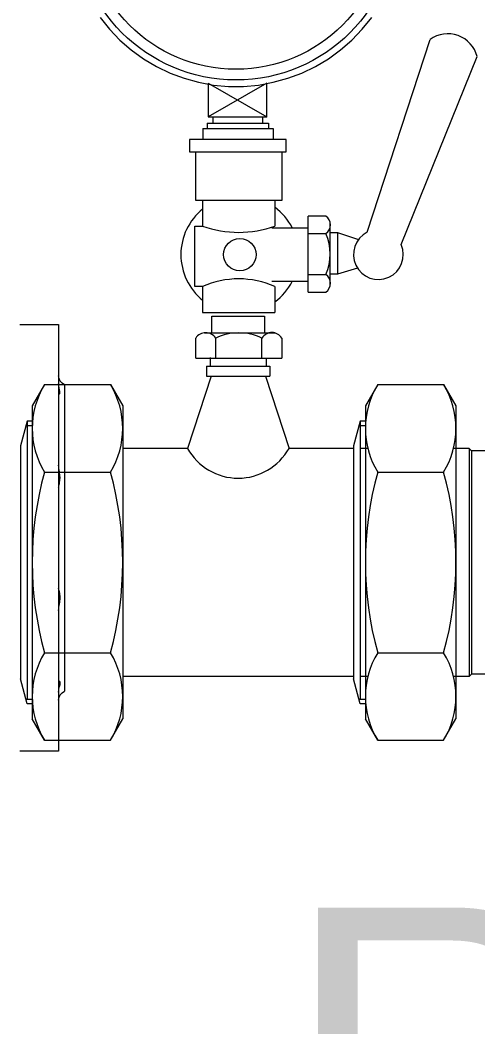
# Model space of a CAD drawing. Extents: x 2569 to 19597, y 1825 to 16548.
# Drawn here: x 17004.6 to 17193.3, y 14961.9 to 15377.1 of the extents above; entities that cross this region are included whole.
import ezdxf

# ---------------------------------------------------------------- set-up
doc = ezdxf.new("R2010")
doc.units = 0
doc.layers.add('SAN-MC-TEXT', color=7, linetype='Continuous', lineweight=5)
doc.layers.add('SAN-MC-VALVE', color=7, linetype='Continuous', lineweight=5)
doc.styles.get("Standard").update_dxf_attribs({"font": 'arial.ttf'})

# ---------------------------------------------------------------- blocks, each defined once
blk = doc.blocks.new('aaaqww')
at = {"color": 7, "linetype": 'Continuous', "lineweight": 5}
for p, q in [((-386642.61, 108727.11), (-386642.61, 108837.11)), ((-386639.61, 108727.11), (-386639.61, 108806.11)), ((-386642.61, 108617.11), (-386642.61, 108727.11)), ((-386639.61, 108648.11), (-386639.61, 108727.11))]:
    blk.add_line(p, q, dxfattribs=at)
for centre, start, end in [((-386637.61, 108810.69), 180, 246.4218), ((-386637.61, 108643.53), 113.5782, 180)]:
    blk.add_arc(centre, 5, start, end, dxfattribs=at)
for points in [[(-386642.61, 108837.11), (-386662.61, 108837.11)], [(-386662.61, 108617.11), (-386642.61, 108617.11)]]:
    blk.add_open_spline(points, degree=1, dxfattribs=at)
for points, knots in [([(-386642.61, 108806.55), (-386642.61, 108806.01), (-386642.55, 108805.5), (-386642.39, 108804.55), (-386642.28, 108804.11), (-386642.06, 108803.31), (-386641.96, 108802.95), (-386641.81, 108802.3), (-386641.77, 108802.03), (-386641.77, 108801.7), (-386641.78, 108801.6), (-386641.82, 108801.43), (-386641.85, 108801.36), (-386641.92, 108801.25), (-386641.97, 108801.21), (-386642.06, 108801.15), (-386642.12, 108801.13), (-386642.28, 108801.13), (-386642.39, 108801.18), (-386642.55, 108801.39), (-386642.61, 108801.55), (-386642.61, 108801.77)], [0, 0, 0, 0, 0.125, 0.125, 0.25, 0.25, 0.375, 0.375, 0.5, 0.5, 0.5625, 0.5625, 0.625, 0.625, 0.6875, 0.6875, 0.75, 0.75, 0.875, 0.875, 1, 1, 1, 1]), ([(-386642.61, 108764.49), (-386642.61, 108763.95), (-386642.55, 108763.4), (-386642.4, 108762.28), (-386642.29, 108761.71), (-386642.09, 108760.58), (-386642, 108760.02), (-386641.85, 108758.89), (-386641.81, 108758.34), (-386641.81, 108757.29), (-386641.86, 108756.77), (-386642, 108755.82), (-386642.09, 108755.38), (-386642.3, 108754.56), (-386642.4, 108754.19), (-386642.51, 108753.7), (-386642.55, 108753.55), (-386642.6, 108753.27), (-386642.61, 108753.14), (-386642.61, 108753.02)], [0, 0, 0, 0, 0.125, 0.125, 0.25, 0.25, 0.375, 0.375, 0.5, 0.5, 0.625, 0.625, 0.75, 0.75, 0.875, 0.875, 0.9375, 0.9375, 1, 1, 1, 1]), ([(-386642.61, 108700.9), (-386642.61, 108700.66), (-386642.56, 108700.37), (-386642.41, 108699.72), (-386642.32, 108699.36), (-386642.13, 108698.55), (-386642.04, 108698.12), (-386641.91, 108697.18), (-386641.88, 108696.68), (-386641.88, 108695.91), (-386641.89, 108695.65), (-386641.92, 108695.11), (-386641.95, 108694.84), (-386642.04, 108694.01), (-386642.13, 108693.46), (-386642.27, 108692.63), (-386642.32, 108692.34), (-386642.41, 108691.79), (-386642.45, 108691.51), (-386642.56, 108690.69), (-386642.61, 108690.15), (-386642.61, 108689.62)], [0, 0, 0, 0, 0.125, 0.125, 0.25, 0.25, 0.375, 0.375, 0.5, 0.5, 0.5625, 0.5625, 0.625, 0.625, 0.75, 0.75, 0.8125, 0.8125, 0.875, 0.875, 1, 1, 1, 1]), ([(-386642.29, 108652.77), (-386642.17, 108652.75), (-386641.89, 108652.69), (-386641.91, 108651.56), (-386642.43, 108649.85), (-386642.55, 108648.41), (-386642.61, 108647.72)], [0, 0, 0, 0, 0.212079, 0.509183, 0.764767, 1, 1, 1, 1])]:
    blk.add_open_spline(points, degree=3, knots=knots, dxfattribs=at)

msp = doc.modelspace()

# ---------------------------------------------------------------- linework, layer by layer
at = {"layer": 'SAN-MC-VALVE', "lineweight": 5}
for p, q in [((17147.71761, 15289.61524), (17173.63421, 15369.14343)), ((17161.68618, 15284.53109), (17192.95264, 15362.11209)), ((17082.17165, 15351.1238), (17082.17165, 15337.2998)), ((17082.17165, 15351.1238), (17106.36365, 15337.2998)), ((17106.30672, 15351.1238), (17082.17165, 15337.2998)), ((17106.27993, 15337.14433), (17106.30672, 15351.1238)), ((17082.1574, 15337.2998), (17106.36365, 15337.2998)), ((17084.07548, 15337.2998), (17084.07548, 15334.57783)), ((17104.47593, 15337.35703), (17104.47593, 15334.57783)), ((17079.92783, 15332.3647), (17108.87183, 15332.3647)), ((17079.92783, 15332.3647), (17079.92783, 15327.851)), ((17081.63027, 15334.57783), (17081.63027, 15332.3647)), ((17081.63027, 15334.57783), (17106.92114, 15334.57783)), ((17106.92114, 15334.57783), (17106.92114, 15332.3647)), ((17108.87183, 15332.3647), (17108.87183, 15327.851)), ((17079.79064, 15302.81027), (17079.79064, 15292.17236)), ((17109.63138, 15302.81027), (17109.63138, 15292.17236)), ((17123.28788, 15264.92402), (17123.28788, 15296.26082)), ((17123.28788, 15289.05372), (17130.5985, 15289.05372)), ((17135.49256, 15289.53424), (17144.09678, 15286.6301)), ((17143.68618, 15274.75098), (17135.49256, 15272.29727)), ((17123.28788, 15272.21683), (17130.5985, 15272.21683)), ((17079.79064, 15267.19304), (17079.79064, 15256.55514)), ((17109.63138, 15267.19304), (17109.63138, 15256.55514)), ((17079.79064, 15256.55514), (17109.63138, 15256.55514)), ((17085.22147, 15237.70955), (17085.22147, 15245.99249)), ((17104.29766, 15237.70955), (17104.29766, 15245.99249)), ((17076.95871, 15237.70955), (17112.46331, 15237.70955)), ((17082.96235, 15237.98432), (17082.96235, 15234.62556)), ((17106.07605, 15237.77439), (17106.07605, 15234.41563)), ((17081.42545, 15234.40224), (17081.42545, 15230.32814)), ((17081.42545, 15234.40224), (17107.5624, 15234.40224)), ((17107.5624, 15234.40224), (17107.5624, 15230.32814)), ((17081.42545, 15230.32814), (17107.5624, 15230.32814))]:
    msp.add_line(p, q, dxfattribs=at)
at = {"layer": 'SAN-MC-VALVE', "linetype": 'Continuous', "lineweight": 5}
for p, q in [((17014.64736, 15226.75786), (17009.57733, 15217.97632)), ((17014.64736, 15226.75786), (17041.8321, 15226.75786)), ((17041.8321, 15226.75786), (17046.90213, 15217.97632)), ((17151.99706, 15226.75786), (17146.92703, 15217.97632)), ((17151.99706, 15226.75786), (17179.1818, 15226.75786)), ((17179.1818, 15226.75786), (17184.25183, 15217.97632)), ((17009.57733, 15217.97632), (17009.57733, 15088.89472)), ((17046.90213, 15217.97632), (17046.90213, 15088.89472)), ((17146.92703, 15217.97632), (17146.92703, 15088.89472)), ((17184.25183, 15217.97632), (17184.25183, 15088.89472)), ((17007.49072, 15211.75552), (17004.73602, 15201.47485)), ((17007.49072, 15211.75552), (17007.49072, 15096.98176)), ((17009.57733, 15211.75552), (17007.49072, 15211.75552)), ((17144.84042, 15211.75552), (17142.08572, 15201.47485)), ((17144.84042, 15211.75552), (17144.84042, 15096.98176)), ((17146.92703, 15211.75552), (17144.84042, 15211.75552)), ((17006.99066, 15209.88928), (17009.57733, 15209.88928)), ((17144.34036, 15209.88928), (17146.92703, 15209.88928)), ((17004.73602, 15201.47485), (17004.73602, 15105.39619)), ((17142.08572, 15201.47485), (17142.08572, 15105.39619)), ((17147.92461, 15200.48032), (17144.84042, 15200.48032)), ((17189.71958, 15200.48032), (17183.25425, 15200.48032)), ((17189.71958, 15200.48032), (17189.71958, 15106.39072)), ((17189.71958, 15200.48032), (17190.73046, 15199.46944)), ((17190.73046, 15199.46944), (17190.73046, 15107.4016)), ((17201.067, 15199.46944), (17190.73046, 15199.46944)), ((17014.64736, 15190.69817), (17041.8321, 15190.69817)), ((17151.99706, 15190.69817), (17179.1818, 15190.69817)), ((17014.64736, 15116.17287), (17041.8321, 15116.17287)), ((17151.99706, 15116.17287), (17179.1818, 15116.17287)), ((17189.71958, 15106.39072), (17190.73046, 15107.4016)), ((17201.067, 15107.4016), (17190.73046, 15107.4016)), ((17007.49072, 15095.11552), (17004.73602, 15105.39619)), ((17144.84042, 15095.11552), (17142.08572, 15105.39619)), ((17147.92461, 15106.39072), (17144.84042, 15106.39072)), ((17189.71958, 15106.39072), (17183.25425, 15106.39072)), ((17006.99066, 15096.98176), (17009.57733, 15096.98176)), ((17009.57733, 15095.11552), (17007.49072, 15095.11552)), ((17144.34036, 15096.98176), (17146.92703, 15096.98176)), ((17146.92703, 15095.11552), (17144.84042, 15095.11552)), ((17014.64736, 15080.11317), (17009.57733, 15088.89472)), ((17041.8321, 15080.11317), (17046.90213, 15088.89472)), ((17151.99706, 15080.11317), (17146.92703, 15088.89472)), ((17179.1818, 15080.11317), (17184.25183, 15088.89472)), ((17014.64736, 15080.11317), (17041.8321, 15080.11317)), ((17151.99706, 15080.11317), (17179.1818, 15080.11317))]:
    msp.add_line(p, q, dxfattribs=at)
at = {"layer": 'SAN-MC-VALVE'}
for p, q in [((17073.54867, 15200.48032), (17046.90213, 15200.48032)), ((17142.08572, 15200.48032), (17115.43918, 15200.48032)), ((17142.08572, 15106.39072), (17046.90213, 15106.39072))]:
    msp.add_line(p, q, dxfattribs=at)
at = {"layer": 'SAN-MC-VALVE', "lineweight": 5}
for points in [[(17037.59903, 15378.25051), (17041.46902, 15373.39768), (17045.75844, 15368.9113), (17050.43275, 15364.82748), (17055.45432, 15361.1791), (17060.7827, 15357.99554), (17066.37501, 15355.30243), (17072.18621, 15353.12144), (17078.16952, 15351.47016), (17084.27677, 15350.36185), (17090.45877, 15349.80546), (17096.66577, 15349.80546), (17102.84777, 15350.36185), (17108.95502, 15351.47016), (17114.93833, 15353.12144), (17120.74953, 15355.30243), (17126.34184, 15357.99554), (17131.67023, 15361.1791), (17136.69179, 15364.82748), (17141.3661, 15368.9113), (17145.65552, 15373.39768), (17149.52552, 15378.25051)], [(17076.84468, 15322.81594), (17076.84468, 15302.81027), (17112.57734, 15302.81027), (17112.57734, 15322.81594)], [(17130.5985, 15296.26082), (17123.28788, 15296.26082)], [(17079.79064, 15267.19304), (17076.57447, 15267.19304), (17076.57447, 15292.17236), (17079.79064, 15292.17236)], [(17108.32511, 15291.42435), (17123.28788, 15291.42435)], [(17132.44764, 15268.08145), (17132.44764, 15293.75006)], [(17132.44764, 15289.53424), (17135.49256, 15289.53424), (17135.49256, 15272.29727), (17132.44764, 15272.29727)], [(17123.28788, 15269.37729), (17108.32511, 15269.37729)], [(17123.28788, 15264.92402), (17130.5985, 15264.92402)], [(17083.63157, 15248.08756), (17083.63157, 15254.96746), (17105.36845, 15254.96746), (17105.36845, 15248.08756)], [(17076.95871, 15237.70955), (17076.95871, 15245.99249)], [(17080.53608, 15248.08756), (17109.61861, 15248.08756)], [(17112.46331, 15245.99249), (17112.46331, 15237.70955)], [(17083.33947, 15230.32814), (17073.54867, 15200.48032)], [(17105.71886, 15230.32814), (17115.43918, 15200.48032)]]:
    msp.add_lwpolyline(points, dxfattribs=at)
msp.add_lwpolyline([(17074.4681, 15322.81594), (17114.33156, 15322.81594), (17114.33156, 15327.851), (17074.4681, 15327.851)], close=True, dxfattribs=at)
for centre, radius in [((17093.56227, 15418.91019), 66.47005), ((17093.56227, 15418.91019), 62.04072), ((17095.1562, 15280.40082), 6.6905)]:
    msp.add_circle(centre, radius, dxfattribs=at)
for centre, radius, start, end in [((17180.92288, 15359.11474), 12.39755, 13.991005, 126.008994), ((17095.1562, 15280.40082), 24.29192, 129.2376159, 230.7623841), ((17095.1562, 15280.40082), 24.29192, 26.9873724, 53.424285), ((17128.33472, 15292.65727), 4.25562, 302.137371, 57.862629), ((17094.71101, 15333.89971), 44.31466, 250.3245679, 289.6754321), ((17112.36055, 15280.63527), 20.08713, 335.2224561, 24.7775439), ((17152.27336, 15280.40082), 10.27912, 116.3084969, 23.6915023), ((17094.71101, 15234.07433), 36.32447, 65.7478754, 114.2521246), ((17095.1562, 15280.40082), 24.29192, 306.575715, 333.0126276), ((17127.99246, 15268.57042), 4.48194, 305.5529375, 54.4470625), ((17081.09009, 15243.03984), 5.07803, 35.5529376, 144.4470624), ((17094.75956, 15225.32889), 22.75872, 65.2224561, 114.7775439), ((17108.38048, 15243.42762), 4.82162, 32.137371, 147.862629), ((17094.49393, 15212.17286), 23.9879, 209.1721306, 330.8278694)]:
    msp.add_arc(centre, radius, start, end, dxfattribs=at)
at = {"layer": 'SAN-MC-VALVE', "linetype": 'Continuous', "lineweight": 5}
for centre, radius, start, end in [((17044.17089, 15208.72802), 34.59356, 148.5878332, 211.4121668), ((17012.30857, 15208.72802), 34.59356, 328.5878332, 31.4121668), ((17181.52059, 15208.72802), 34.59356, 148.5878332, 211.4121668), ((17149.65827, 15208.72802), 34.59356, 328.5878332, 31.4121668), ((17149.04503, 15153.43552), 139.4677, 164.5036126, 195.4964083), ((16907.43443, 15153.43552), 139.4677, 344.5036126, 15.4963708), ((17286.39473, 15153.43552), 139.4677, 164.5036126, 195.4964083), ((17044.78413, 15153.43552), 139.4677, 344.5036126, 15.4963708), ((17044.17089, 15098.14302), 34.59356, 148.5878332, 211.4121668), ((17012.30857, 15098.14302), 34.59356, 328.5878332, 31.4121668), ((17181.52059, 15098.14302), 34.59356, 148.5878332, 211.4121668), ((17149.65827, 15098.14302), 34.59356, 328.5878332, 31.4121668)]:
    msp.add_arc(centre, radius, start, end, dxfattribs=at)

# ---------------------------------------------------------------- block references
at = {"xscale": -0.8, "yscale": 0.8, "zscale": 0.8, "rotation": 180}
msp.add_blockref('aaaqww', (326334.54162, 102145.20973, 4731.76976), dxfattribs=at)

# ---------------------------------------------------------------- texts
at = {"layer": 'SAN-MC-TEXT', "insert": (17345.83977, 15011.06367), "char_height": 125, "width": 861.0061428, "attachment_point": 3}
msp.add_mtext('RT', dxfattribs=at)

doc.saveas('drawing.dxf')
